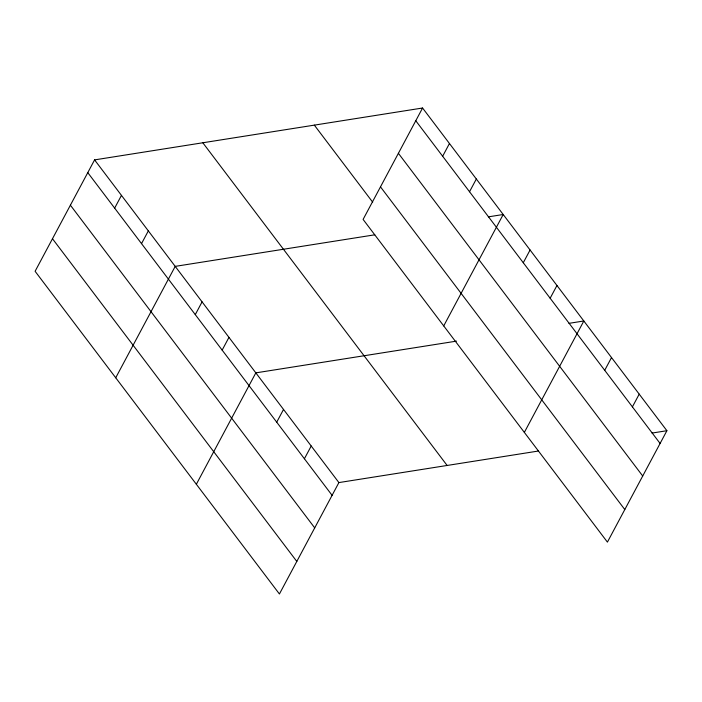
<?xml version="1.0" encoding="UTF-8"?>
<svg xmlns="http://www.w3.org/2000/svg" width="702" height="702" viewBox="0 0 702 702"><rect width="100%" height="100%" fill="white"/><g stroke="black" fill="none" stroke-linecap="round" stroke-linejoin="round"><path stroke-width="1.05" d="M422.578 108.011L363.101 219.419L607.414 542.111L666.9 430.712L422.578 108.011L94.586 159.889L35.1 271.288L279.422 593.989L338.899 482.581L538.478 451.017M114.654 208.125L121.455 195.384M141.532 243.62L148.333 230.879M115.725 377.781L175.21 266.374L374.789 234.81M195.279 314.619L202.079 301.878M222.157 350.114L228.957 337.372M196.349 484.266L255.835 372.867L456.476 341.137M276.72 422.183L283.52 409.442M442.655 156.256L449.456 143.506M304.405 458.757L311.214 446.016M469.524 191.751L476.333 179.01M443.725 325.903L503.202 214.505L488.346 216.857M523.28 262.741L530.08 250M550.149 298.236L556.958 285.495M524.35 432.397L583.836 320.989L568.971 323.341M604.72 370.305L611.521 357.564M632.405 406.879L639.215 394.138M652.044 433.064L666.9 430.712M415.777 120.753L660.099 443.453M398.394 153.317L642.716 476.009M380.484 186.855L624.798 509.555M314.338 125.131L372.683 202.185M202.825 142.769L447.139 465.47M94.586 159.889L338.899 482.581M87.776 172.631L332.099 495.331M70.393 205.186L314.715 527.886M52.483 238.733L296.806 561.433"/></g></svg>
